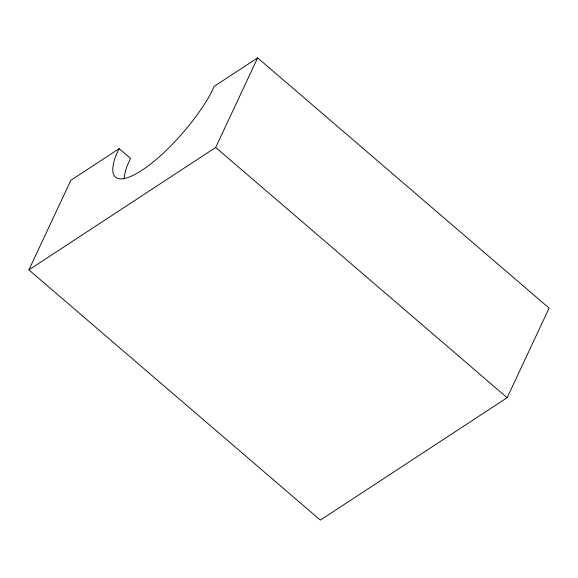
<?xml version="1.0" encoding="UTF-8"?>
<svg xmlns="http://www.w3.org/2000/svg" width="578" height="578" viewBox="0 0 578 578"><rect width="100%" height="100%" fill="white"/><g stroke="black" fill="none" stroke-linecap="round" stroke-linejoin="round"><path stroke-width="0.87" d="M119.162 148.647L115.795 155.923A78.543 22.267 -49.4 0 0 142.361 169.961A78.543 22.267 -49.4 0 0 211.165 92.827L214.135 86.404L257.651 57.887L549.1 308.117L507.137 397.693L320.349 520.113L28.9 269.883L70.863 180.307L119.162 148.647L130.592 158.466L127.225 165.734A78.543 22.267 -49.4 0 0 124.205 178.819M28.9 269.883L215.688 147.462L257.651 57.887M215.688 147.462L507.137 397.693"/></g></svg>
